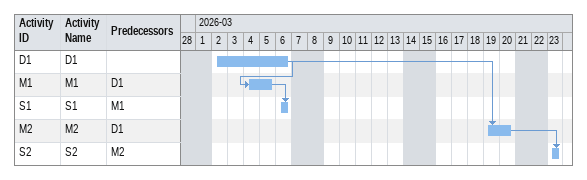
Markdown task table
| ID | Task | Start | Finish | Predecessors |
|---|---|---|---|---|
| D1 | D1 | 2026-03-02 | 2026-03-06 |  |
| M1 | M1 | 2026-03-04 | 2026-03-05 | D1 |
| S1 | S1 | 2026-03-06 | 2026-03-06 | M1 |
| M2 | M2 | 2026-03-19 | 2026-03-20 | D1 |
| S2 | S2 | 2026-03-23 | 2026-03-23 | M2 |
